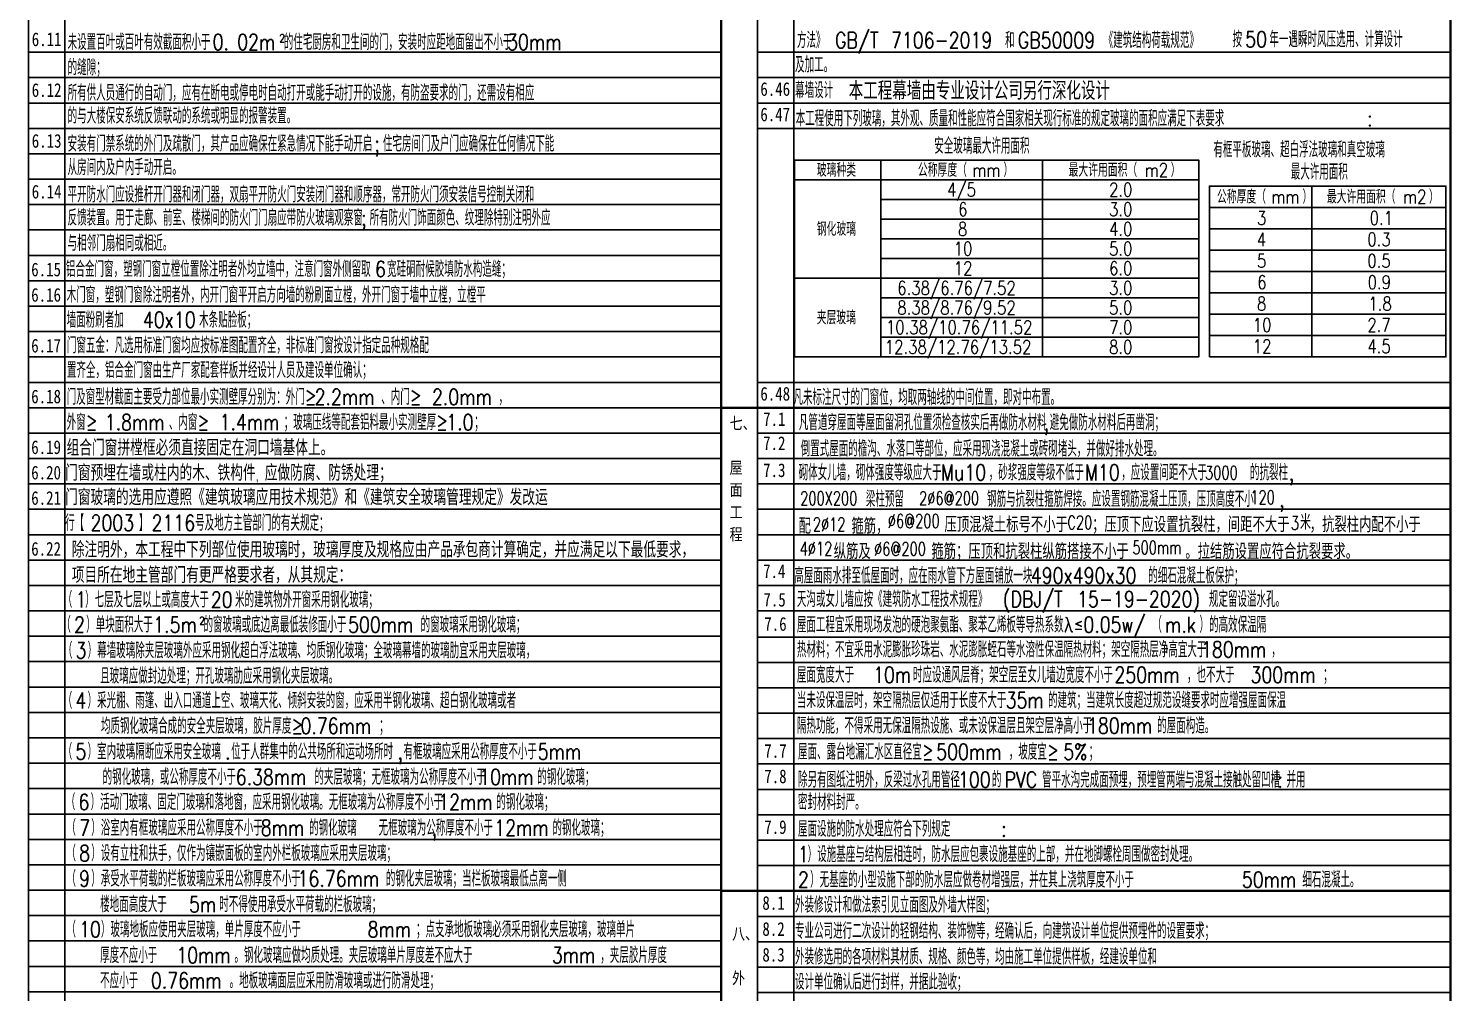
# Model space of a CAD drawing. Extents: x -1041549 to 749950, y -354245 to 17554.
# Drawn here: x -1022974 to -991599, y -137472 to -116211 of the extents above; entities that cross this region are included whole.
import ezdxf

# ---------------------------------------------------------------- set-up
doc = ezdxf.new("R2010")
doc.units = 0
doc.header["$LTSCALE"] = 1000
doc.header["$MEASUREMENT"] = 0
doc.linetypes.add('CONTINOUS', pattern=[0])
for name, color, linetype in [('PUB_TEXT', 7, 'Continuous'), ('text', 7, 'Continuous'), ('辅助线', 8, 'CONTINOUS')]:
    doc.layers.add(name, color=color, linetype=linetype)
doc.styles.add('-黑体', font='simhei.ttf', dxfattribs={"width": 0.8})
doc.styles.add('_HZTXT', font='gs_txt.shx', dxfattribs={"width": 0.8, "bigfont": 'HZTXT.shx'})
doc.styles.add('_TCH_DIM', font='SIMPLEX', dxfattribs={"bigfont": 'GBCBIG'})
doc.styles.add('hztxt', font='romand_pkpm', dxfattribs={"bigfont": 'gbcbig'})

msp = doc.modelspace()

# ---------------------------------------------------------------- linework, layer by layer
at = {"layer": 'text', "color": 4}
for points in [[(-1006085.3, -123454.8), (-997174.2, -123454.8), (-997174.2, -119114.4), (-1006085.3, -119114.4)], [(-996935.6, -123454.8), (-991724.1, -123454.8), (-991724.1, -119686.8), (-996935.6, -119686.8)]]:
    msp.add_lwpolyline(points, close=True, dxfattribs=at)
for points in [[(-1004182.6, -119114.4), (-1004182.6, -123454.8)], [(-1000620.6, -119114.4), (-1000620.6, -123454.8)], [(-1006085.3, -119548.5), (-997174.2, -119548.5)], [(-994681.4, -119686.8), (-994681.4, -123454.8)], [(-1004182.6, -119982.5), (-997174.2, -119982.5)], [(-996935.6, -120157.8), (-991724.1, -120157.8)], [(-1004182.6, -120416.5), (-997174.2, -120416.5)], [(-996935.6, -120628.8), (-991724.1, -120628.8)], [(-1004182.6, -120850.6), (-997174.2, -120850.6)], [(-996935.6, -121099.8), (-991724.1, -121099.8)], [(-1004182.6, -121284.6), (-997174.2, -121284.6)], [(-1006085.3, -121718.7), (-997174.2, -121718.7)], [(-996935.6, -121570.8), (-991724.1, -121570.8)], [(-996935.6, -122041.8), (-991724.1, -122041.8)], [(-1004182.6, -122152.7), (-997174.2, -122152.7)], [(-1004182.6, -122586.8), (-997174.2, -122586.8)], [(-996935.6, -122512.8), (-991724.1, -122512.8)], [(-996935.6, -122983.8), (-991724.1, -122983.8)], [(-1004182.6, -123020.8), (-997174.2, -123020.8)]]:
    msp.add_lwpolyline(points, dxfattribs=at)
at = {"layer": '辅助线'}
for p, q in [((-1022974.1, -158958.4), (-1022974.1, -102718.4)), ((-1022174.1, -158958.4), (-1022174.1, -102718.4)), ((-1006899.1, -158974.8), (-1006899.1, -102734.8)), ((-1006099.1, -158958.4), (-1006099.1, -102718.4)), ((-1007699.1, -116734.8), (-1022974.1, -116734.8)), ((-1006899.1, -116734.8), (-991624.1, -116734.8)), ((-1007699.1, -117294.8), (-1022974.1, -117294.8)), ((-1006899.1, -117294.8), (-991624.1, -117294.8)), ((-1007699.1, -117854.8), (-1022974.1, -117854.8)), ((-1006899.1, -117854.8), (-991624.1, -117854.8)), ((-1007699.1, -118414.8), (-1022974.1, -118414.8)), ((-1006899.1, -118414.8), (-991624.1, -118414.8)), ((-1022974.1, -118974.8), (-1007699.1, -118974.8)), ((-1022974.1, -119534.8), (-1007699.1, -119534.8)), ((-1022974.1, -120094.8), (-1007699.1, -120094.8)), ((-1022974.1, -120654.8), (-1007699.1, -120654.8)), ((-1022974.1, -121214.8), (-1007699.1, -121214.8)), ((-1022974.1, -121774.8), (-1007699.1, -121774.8)), ((-1022974.1, -122334.8), (-1007699.1, -122334.8)), ((-1022974.1, -122894.8), (-1007699.1, -122894.8)), ((-1022974.1, -123454.8), (-1007699.1, -123454.8)), ((-1022974.1, -124014.8), (-1007699.1, -124014.8)), ((-1006899.1, -124014.8), (-991624.1, -124014.8)), ((-1022974.1, -124574.8), (-1007699.1, -124574.8)), ((-1006899.1, -124574.8), (-991624.1, -124574.8)), ((-1022974.1, -125134.8), (-1007699.1, -125134.8)), ((-1006899.1, -125134.8), (-991624.1, -125134.8)), ((-1022974.1, -125694.8), (-1007699.1, -125694.8)), ((-1006899.1, -125694.8), (-991624.1, -125694.8)), ((-1022974.1, -126254.8), (-1007699.1, -126254.8)), ((-1006899.1, -126254.8), (-991624.1, -126254.8)), ((-1022974.1, -126814.8), (-1007699.1, -126814.8)), ((-1006899.1, -126814.8), (-991624.1, -126814.8)), ((-1022974.1, -127374.8), (-1007699.1, -127374.8)), ((-1006899.1, -127374.8), (-991624.1, -127374.8)), ((-1022974.1, -127934.8), (-1007699.1, -127934.8)), ((-1006899.1, -127934.8), (-991624.1, -127934.8)), ((-1022974.1, -128494.8), (-1007699.1, -128494.8)), ((-1006899.1, -128494.8), (-991624.1, -128494.8)), ((-1022974.1, -129054.8), (-1007699.1, -129054.8)), ((-1006899.1, -129054.8), (-991624.1, -129054.8)), ((-1022974.1, -129614.8), (-1007699.1, -129614.8)), ((-1006899.1, -129631.3), (-991624.1, -129631.3)), ((-1022974.1, -130174.8), (-1007699.1, -130174.8)), ((-1006899.1, -130191.3), (-991624.1, -130191.3)), ((-1022974.1, -130734.8), (-1007699.1, -130734.8)), ((-1006899.1, -130751.3), (-991624.1, -130751.3)), ((-1022974.1, -131294.8), (-1007699.1, -131294.8)), ((-991624.1, -131311.3), (-1006899.1, -131311.3)), ((-1022974.1, -131854.8), (-1007699.1, -131854.8)), ((-991624.1, -131871.3), (-1006899.1, -131871.3)), ((-1022974.1, -132414.8), (-1007699.1, -132414.8)), ((-991624.1, -132431.3), (-1006899.1, -132431.3)), ((-1022974.1, -132974.8), (-1007699.1, -132974.8)), ((-1006899.1, -132991.3), (-991624.1, -132991.3)), ((-1022974.1, -133534.8), (-1007699.1, -133534.8)), ((-1006899.1, -133551.3), (-991624.1, -133551.3)), ((-1022974.1, -134094.8), (-1007699.1, -134094.8)), ((-1006899.1, -134111.3), (-991624.1, -134111.3)), ((-1022974.1, -134654.8), (-1007699.1, -134654.8)), ((-1006899.1, -134671.3), (-991624.1, -134671.3)), ((-1022974.1, -135214.8), (-1007699.1, -135214.8)), ((-1006899.1, -135231.3), (-991624.1, -135231.3)), ((-1022974.1, -135774.8), (-1007699.1, -135774.8)), ((-1006899.1, -135791.3), (-991624.1, -135791.3)), ((-1022974.1, -136334.8), (-1007699.1, -136334.8)), ((-1006899.1, -136351.3), (-991624.1, -136351.3)), ((-1022974.1, -136894.8), (-1007699.1, -136894.8)), ((-1006899.1, -136911.3), (-991624.1, -136911.3)), ((-1022974.1, -137454.8), (-1007699.1, -137454.8)), ((-1006899.1, -137471.3), (-991624.1, -137471.3))]:
    msp.add_line(p, q, dxfattribs=at)
at = {"layer": '辅助线', "const_width": 50}
for points in [[(-1007699.1, -102718.4), (-1007699.1, -158958.4)], [(-991624.1, -102718.4), (-991624.1, -158958.4)], [(-1007699.1, -124574.8), (-991624.1, -124574.8)], [(-1007699.1, -135231.3), (-991624.1, -135231.3)]]:
    msp.add_lwpolyline(points, dxfattribs=at)

# ---------------------------------------------------------------- texts
at = {"color": 4, "style": '_TCH_DIM', "width": 0.705882}
for s, p in [('3000', (-997033.1, -126157.5)), ('200X200', (-1005959.2, -126722.5)), ('2%%c6@200', (-1003338, -126718.5)), ('120', (-996034.7, -126699.4)), ('2%%c12', (-1005680.9, -127296.7)), ('%%c6@200', (-1004028.1, -127220.4)), ('C20', (-1000068.8, -127253.3)), ('3', (-995141.4, -127266.1)), ('4%%c12', (-1005970.1, -127833.2)), ('%%c6@200', (-1004330.3, -127836.6)), ('500mm', (-998635.4, -127806.1))]:
    msp.add_text(s, height=297.5, dxfattribs=at).set_placement(p)
at = {"color": 4, "style": '_TCH_DIM'}
msp.add_text('米', height=337.6, dxfattribs=at).set_placement((-994941.4, -127266.1))
at = {"layer": 'PUB_TEXT', "style": 'hztxt', "width": 0.8}
for s, height, p in [('未设置百叶或百叶有效截面积小于', 350, (-1022111.5, -116685.9)), ('0.', 350, (-1018913.7, -116685.9)), ('02m', 350, (-1018372.6, -116685.9)), ('2', 175, (-1017439.3, -116510.9)), ('的住宅厨房和卫生间的门，安装时应距地面留出不小于', 350, (-1017346, -116685.9)), ('30mm', 350, (-1012421.7, -116685.9)), ('按', 350, (-996428.3, -116624.9)), ('50', 350, (-996148.3, -116624.9)), ('年一遇瞬时风压选用、计算设计', 350, (-995614.9, -116624.9)), ('的缝隙；', 350, (-1022111.5, -117245.9)), ('及加工。', 350, (-1006071.7, -117184.9)), ('所有供人员通行的自动门，应有在断电或停电时自动打开或能手动打开的设施，有防盗要求的门，还需设有相应', 350, (-1022111.5, -117805.9)), ('幕墙设计', 350, (-1006071.7, -117748.1)), ('的与大楼保安系统反馈联动的系统或明显的报警装置。', 350, (-1022111.5, -118310.9)), ('本工程使用下列玻璃，其外观、质量和性能应符合国家相关现行标准的规定玻璃的面积应满足下表要求', 350, (-1006059.7, -118369.1)), (':', 350, (-993459.7, -118369.1)), ('安装有门禁系统的外门及疏散门，其产品应确保在紧急情况下能手动开启', 350, (-1022111.5, -118925.9)), ('住宅房间门及户门应确保在任何情况下能', 350, (-1015160.6, -118925.9)), (';', 350, (-1015347.3, -118925.9)), ('从房间内及户内手动开启。', 350, (-1022111.5, -119446.7)), ('平开防水门应设推杆开门器和闭门器，双扇平开防火门安装闭门器和顺序器，常开防火门须安装信号控制关闭和', 350, (-1022111.5, -120045.9)), ('反馈装置。用于走廊、前室、楼梯间的防火门门扇应带防火玻璃观察窗', 350, (-1022111.5, -120559.6)), (';', 350, (-1015639.9, -120559.6)), ('所有防火门饰面颜色、纹理除特别注明外应', 350, (-1015453.2, -120559.6)), ('与相邻门扇相同或相近。', 350, (-1022111.5, -121119.6)), ('铝合金门窗，塑钢门窗立樘位置除注明者外均立墙中，注意门窗外侧留取', 350, (-1022148.2, -121691.8)), ('6', 350, (-1015333.7, -121691.8)), ('宽硅硐耐候胶填防水构造缝；', 350, (-1015067.1, -121691.8)), ('木门窗，塑钢门窗除注明者外，内开门窗平开启方向墙的粉刷面立樘，外开门窗于墙中立樘，立樘平', 350, (-1022131.6, -122260.6)), ('墙面粉刷者加', 350, (-1022131.6, -122810.9)), ('40x10', 350, (-1020451.6, -122810.9)), ('木条贴脸板；', 350, (-1019211.6, -122810.9)), ('门窗五金：凡选用标准门窗均应按标准图配置齐全，非标准门窗按设计指定品种规格配', 350, (-1022126.9, -123373.4)), ('置齐全，铝合金门窗由生产厂家配套样板并经设计人员及建设单位确认；', 350, (-1022126.9, -123920)), ('门及窗型材截面主要受力部位最小实测壁厚分别为：外门≥', 350, (-1022132.6, -124511.4)), ('2.2mm', 350, (-1016664, -124511.4)), ('、内门≥', 350, (-1015197.4, -124511.4)), ('2.0mm', 350, (-1014077.4, -124511.4)), ('凡未标注尺寸的门窗位，均取两轴线的中间位置，即对中布置。', 350, (-1006108.6, -124518.5)), ('，', 350, (-1012610.7, -124511.4)), ('外窗≥', 350, (-1022132.6, -125069.8)), ('1.8mm', 350, (-1021292.6, -125069.8)), ('、内窗≥', 350, (-1019879.3, -125069.8)), ('1.4mm', 350, (-1018759.3, -125069.8)), ('；玻璃压线等配套铝料最小实测壁厚≥', 350, (-1017345.9, -125069.8)), ('1.0', 350, (-1013761.4, -125069.8)), ('；', 350, (-1013148.1, -125069.8)), ('凡管道穿屋面等屋面留洞孔位置须检查核实后再做防水材料', 350, (-1005987.7, -125073.5)), ('避免做防水材料后再凿洞；', 350, (-1000457.9, -125073.5)), (',', 350, (-1000591.2, -125073.5)), ('倒置式屋面的檐沟、水落口等部位，应采用现浇混凝土或砖砌堵头，并做好排水处理。', 350, (-1005950.2, -125652.2)), ('砌体女儿墙，砌体强度等级应大于', 350, (-1005993.6, -126176.6)), ('，砂浆强度等级不低于', 350, (-1001802.7, -126176.6)), ('，应设置间距不大于', 350, (-998881.9, -126176.6)), ('的抗裂柱', 350, (-996043.6, -126176.6)), ('Mu10', 350, (-1002856.1, -126176.6)), ('M10', 350, (-999681.9, -126176.6)), (',', 350, (-995186.5, -126176.6)), ('梁柱预留', 350, (-1004511.9, -126762.1)), ('钢筋与抗裂柱箍筋焊接。应设置钢筋混凝土压顶，压顶高度不小', 350, (-1001839.8, -126762.1)), (',', 350, (-995397.4, -126762.1)), ('行【', 350, (-1022165.4, -127289.1)), ('2003', 350, (-1021605.4, -127289.1)), ('】', 350, (-1020538.7, -127289.1)), ('2116', 350, (-1020258.7, -127289.1)), ('号及地方主管部门的有关规定；', 350, (-1019298.7, -127289.1)), ('高屋面雨水排至低屋面时，应在雨水管下方屋面铺放一块', 350, (-1006089.6, -128451)), ('490x490x30', 350, (-1000873.2, -128451)), ('的细石混凝土板保护；', 350, (-998286.5, -128451)), ('（', 350, (-1022218, -128982.2)), ('1', 350, (-1021938, -128982.2)), ('）七层及七层以上或高度大于', 350, (-1021724.6, -128982.2)), ('20', 350, (-1018953, -128982.2)), ('米的建筑物外开窗采用钢化玻璃；', 350, (-1018419.7, -128982.2)), ('天沟或女儿墙应按《建筑防水工程技术规程》', 350, (-1006032.7, -128971)), ('(DBJ/T', 350, (-1001489.7, -128971)), ('15-19-2020)', 350, (-999855.3, -128971)), ('规定留设溢水孔。', 350, (-996948.6, -128971)), ('（', 350, (-1022249, -129533.6)), ('2', 350, (-1021969, -129533.6)), ('）单块面积大于', 350, (-1021702.3, -129533.6)), ('1.5m', 350, (-1020221.1, -129533.6)), ('2', 175, (-1019207.8, -129358.6)), ('的窗玻璃或底边离最低装修面小于', 350, (-1019114.5, -129533.6)), ('500mm', 350, (-1015927.3, -129533.6)), ('的窗玻璃采用钢化玻璃；', 350, (-1014327.3, -129533.6)), ('屋面工程宜采用现场发泡的硬泡聚氨酯、聚苯乙烯板等导热系数λ≤', 350, (-1006032.7, -129534.2)), ('0.05w/', 350, (-999715.7, -129534.2)), ('（', 350, (-998195.7, -129534.2)), ('m.k', 350, (-997915.7, -129534.2)), ('）的高效保温隔', 350, (-997155.7, -129534.2)), ('（', 350, (-1022215.8, -130102.2)), ('3', 350, (-1021935.8, -130102.2)), ('）幕墙玻璃除夹层玻璃外应采用钢化超白浮法玻璃、均质钢化玻璃；全玻璃幕墙的玻璃肋宜采用夹层玻璃，', 350, (-1021669.1, -130102.2)), ('热材料；不宜采用水泥膨胀珍珠岩、水泥膨胀蛭石等水溶性保温隔热材料；架空隔热层净高宜大于', 350, (-1006032.7, -130080.3)), ('180mm', 350, (-997121.9, -130080.3)), ('，', 350, (-995575.2, -130080.3)), ('且玻璃应做封边处理；开孔玻璃肋应采用钢化夹层玻璃。', 350, (-1021393.4, -130662.2)), ('屋面宽度大于', 350, (-1006032.7, -130640.3)), ('10m', 350, (-1004352.7, -130640.3)), ('时应设通风层脊；架空层至女儿墙边宽度不小于', 350, (-1003472.7, -130640.3)), ('250mm', 350, (-999031.1, -130640.3)), ('，也不大于', 350, (-997431.1, -130640.3)), ('300mm', 350, (-996031.1, -130640.3)), ('；', 350, (-994431.1, -130640.3)), ('（', 350, (-1022218, -131206.6)), ('）采光棚、雨篷、出入口通道上空、玻璃天花、倾斜安装的窗，应采用半钢化玻璃、超白钢化玻璃或者', 350, (-1021671.3, -131206.6)), ('当未设保温层时，架空隔热层仅适用于长度不大于', 350, (-1006032.7, -131200.3)), ('的建筑；当建筑长度超过规范设缝要求时应增强屋面保温', 350, (-1000495.5, -131200.3)), ('4', 350, (-1021938, -131206.6)), ('35m', 350, (-1001428.8, -131200.3)), ('均质钢化玻璃合成的安全夹层玻璃，胶片厚度≥', 350, (-1021376.8, -131766.6)), ('0.76mm', 350, (-1016976.5, -131766.6)), ('隔热功能，不得采用无保温隔热设施、或未设保温层且架空层净高小于', 350, (-1006032.7, -131760.3)), ('180mm', 350, (-999635.5, -131760.3)), ('的屋面构造。', 350, (-998088.9, -131760.3)), ('；', 350, (-1015243.2, -131766.6)), ('（', 350, (-1022218, -132332.2)), ('5', 350, (-1021938, -132332.2)), ('）室内玻璃隔断应采用安全玻璃', 350, (-1021671.3, -132332.2)), ('位于人群集中的公共场所和运动场所时', 350, (-1018506, -132332.2)), ('有框玻璃应采用公称厚度不小于', 350, (-1014704.8, -132332.2)), ('5mm', 350, (-1011745.8, -132332.2)), ('屋面、露台地漏汇水区直径宜≥', 350, (-1006007.9, -132336.8)), ('500mm', 350, (-1002960.3, -132336.8)), ('，坡度宜≥', 350, (-1001360.3, -132336.8)), ('5%%%', 350, (-1000158.6, -132336.8)), ('；', 350, (-999598.6, -132336.8)), ('.', 350, (-1018639.4, -132332.2)), (',', 350, (-1014838.1, -132332.2)), ('的钢化玻璃，或公称厚度不小于', 350, (-1021338.4, -132892.2)), ('6.38mm', 350, (-1018404.2, -132892.2)), ('的夹层玻璃；无框玻璃为公称厚度不小于', 350, (-1016670.9, -132892.2)), ('10mm', 350, (-1013036.4, -132892.2)), ('的钢化玻璃；', 350, (-1011756.4, -132892.2)), ('除另有图纸注明外，反梁过水孔用管径', 350, (-1006007.9, -132950.7)), ('100', 350, (-1002480, -132950.7)), ('的', 350, (-1001733.4, -132950.7)), ('PVC', 350, (-1001453.4, -132950.7)), ('管平水沟完成面预埋，预埋管两端与混凝土接触处留凹槽', 350, (-1000626.7, -132950.7)), ('并用', 350, (-995238.3, -132950.7)), (':', 350, (-995438.3, -132950.7)), ('（', 350, (-1022151, -133444.8)), ('6', 350, (-1021871, -133444.8)), ('）活动门玻璃、固定门玻璃和落地窗，应采用钢化玻璃。无框玻璃为公称厚度不小于', 350, (-1021604.3, -133444.8)), ('12mm', 350, (-1013938.7, -133444.8)), ('的钢化玻璃；', 350, (-1012658.7, -133444.8)), ('密封材料封严。', 350, (-1006007.9, -133446.5)), ('（', 350, (-1022136.7, -134013.6)), ('）浴室内有框玻璃应采用公称厚度不小于', 350, (-1021590.1, -134013.6)), ('的钢化玻璃', 350, (-1016786.8, -134013.6)), ('无框玻璃为公称厚度不小于', 350, (-1015253.5, -134013.6)), ('的钢化玻璃；', 350, (-1011422.8, -134013.6)), ('屋面设施的防水处理应符合下列规定', 350, (-1006007.9, -134036.4)), ('7', 350, (-1021856.7, -134013.6)), ('8mm', 350, (-1017853.5, -134013.6)), (',', 350, (-1014083.4, -134013.6)), ('12mm', 350, (-1012702.8, -134013.6)), (':', 350, (-1001527.9, -134036.4)), ('（', 350, (-1022136.7, -134573.6)), ('8', 350, (-1021856.7, -134573.6)), ('）设有立柱和扶手，仅作为镶嵌面板的室内外栏板玻璃应采用夹层玻璃；', 350, (-1021590.1, -134573.6)), ('1', 350, (-1006007.9, -134596.4)), ('）设施基座与结构层相连时，防水层应包裹设施基座的上部，并在地脚螺栓周围做密封处理。', 350, (-1005794.6, -134596.4)), ('（', 350, (-1022136.7, -135133.6)), ('9', 350, (-1021856.7, -135133.6)), ('）承受水平荷载的栏板玻璃应采用公称厚度不小于', 350, (-1021590.1, -135133.6)), ('16.76mm', 350, (-1017041.5, -135133.6)), ('的钢化夹层玻璃；当栏板玻璃最低点离一侧', 350, (-1015094.8, -135133.6)), ('2', 350, (-1006007.9, -135156.4)), ('）无基座的小型设施下部的防水层应做卷材增强层，并在其上浇筑厚度不小于', 350, (-1005741.3, -135156.4)), ('50mm', 350, (-996221.3, -135156.4)), ('细石混凝土。', 350, (-994887.9, -135156.4)), ('楼地面高度大于', 350, (-1021393.4, -135702.2)), ('5m', 350, (-1019433.4, -135702.2)), ('时不得使用承受水平荷载的栏板玻璃；', 350, (-1018766.8, -135702.2)), ('外装修设计和做法索引见立面图及外墙大样图；', 350, (-1006073.5, -135712.6)), ('（', 350, (-1022136.7, -136253.6)), ('10', 350, (-1021856.7, -136253.6)), ('）玻璃地板应使用夹层玻璃，单片厚度不应小于', 350, (-1021376.7, -136253.6)), ('8mm', 350, (-1015496.7, -136253.6)), ('；点支承地板玻璃必须采用钢化夹层玻璃，玻璃单片', 350, (-1014430.1, -136253.6)), ('专业公司进行二次设计的轻钢结构、装饰物等，经确认后，向建筑设计单位提供预埋件的设置要求；', 350, (-1006073.5, -136286.9)), ('厚度不应小于', 350, (-1021393.4, -136822.2)), ('10mm', 350, (-1019713.4, -136822.2)), ('。钢化玻璃应做均质处理。夹层玻璃单片厚度差不应大于', 350, (-1018433.4, -136822.2)), ('3mm', 350, (-1011433.4, -136822.2)), ('，夹层胶片厚度', 350, (-1010366.8, -136822.2)), ('外装修选用的各项材料其材质、规格、颜色等，均由施工单位提供样板，经建设单位和', 350, (-1006073.5, -136854.2)), ('不应小于', 350, (-1021393.4, -137382.2)), ('0.76mm', 350, (-1020273.4, -137382.2)), ('。地板玻璃面层应采用防滑玻璃或进行防滑处理；', 350, (-1018540.1, -137382.2)), ('设计单位确认后进行封样，并据此验收；', 350, (-1006073.5, -137410.7))]:
    msp.add_text(s, height=height, dxfattribs=at).set_placement(p)
at = {"layer": 'text', "width": 0.8}
for s, height, style, p in [('6.11', 301.69, '-黑体', (-1022901.9, -116600.1)), ('6.12', 301.69, '-黑体', (-1022901.9, -117720.1)), ('6.46', 301.69, '-黑体', (-1006838.3, -117697.1)), ('6.47', 301.69, '-黑体', (-1006838.3, -118257.1)), ('6.13', 301.69, '-黑体', (-1022901.9, -118840.1)), ('6.14', 301.69, '-黑体', (-1022901.9, -119960.1)), ('6.15', 301.69, '-黑体', (-1022913.3, -121676.2)), ('6.16', 301.69, '-黑体', (-1022913.3, -122236.2)), ('6.17', 301.69, '-黑体', (-1022913.3, -123356.2)), ('6.18', 301.69, '-黑体', (-1022913.3, -124476.2)), ('6.48', 301.69, '-黑体', (-1006838.3, -124417.1)), ('七、', 262.87, '-黑体', (-1007515.2, -125048.4)), ('7.1', 301.69, '-黑体', (-1006776.7, -124975.3)), ('6.19', 301.69, '-黑体', (-1022913.3, -125596.2)), ('组合门窗拼樘框必须直接固定在洞口墙基体上。', 350, '_HZTXT', (-1022132.6, -125631.4)), ('7.2', 301.69, '-黑体', (-1006776.7, -125506.8)), ('门窗预埋在墙或柱内的木、铁构件', 350, '_HZTXT', (-1022165.4, -126185.8)), ('应做防腐、防锈处理；', 350, '_HZTXT', (-1017764.5, -126185.8)), ('屋', 262.9, '-黑体', (-1007515.2, -126028.4)), ('7.3', 301.69, '-黑体', (-1006776.7, -126103.1)), ('6.20', 301.69, '-黑体', (-1022913.3, -126156.2)), ('6.21', 301.69, '-黑体', (-1022913.3, -126716.2)), ('门窗玻璃的选用应遵照《建筑玻璃应用技术规范》和《建筑安全玻璃管理规定》发改运', 350, '_HZTXT', (-1022165.4, -126724.6)), (',', 227.5, '_HZTXT', (-1017965.4, -126185.8)), ('面', 262.9, '-黑体', (-1007515.2, -126518.4)), ('工', 262.9, '-黑体', (-1007515.2, -127008.4)), ('配', 340, '_HZTXT', (-1005993.6, -127353.7)), ('箍筋，', 340, '_HZTXT', (-1004830.6, -127353.7)), ('压顶混凝土标号不小于', 340, '_HZTXT', (-1002777.9, -127321)), ('；压顶下应设置抗裂柱，间距不大于', 340, '_HZTXT', (-999523.4, -127321)), ('，抗裂柱内配不小于', 340, '_HZTXT', (-994725.9, -127321)), ('程', 262.9, '-黑体', (-1007515.2, -127498.4)), ('6.22', 301.69, '-黑体', (-1022913.3, -127836.2)), ('除注明外，本工程中下列部位使用玻璃时，玻璃厚度及规格应由产品承包商计算确定，并应满足以下最低要求，', 350, '_HZTXT', (-1022018, -127878.9)), ('纵筋及', 340, '_HZTXT', (-1005220.1, -127913.1)), ('箍筋；压顶和抗裂柱纵筋搭接不小于', 340, '_HZTXT', (-1003067.7, -127913.1)), ('。拉结筋设置应符合抗裂要求。', 340, '_HZTXT', (-997468.4, -127913.1)), ('项目所在地主管部门有更严格要求者，从其规定：', 350, '_HZTXT', (-1022018, -128438.9)), ('7.4', 301.69, '-黑体', (-1006776.7, -128329.1)), ('7.5', 301.69, '-黑体', (-1006770.2, -128957.9)), ('7.6', 301.69, '-黑体', (-1006751.3, -129493.9)), ('7.7', 301.69, '-黑体', (-1006751.3, -132294)), ('7.8', 301.69, '-黑体', (-1006751.3, -132854)), ('7.9', 301.69, '-黑体', (-1006751.3, -133973.9)), ('8.1', 301.69, '-黑体', (-1006793, -135646.9)), ('八、', 262.87, '-黑体', (-1007461.6, -136303.3)), ('8.2', 301.69, '-黑体', (-1006793, -136221.2)), ('8.3', 301.69, '-黑体', (-1006793, -136788.4)), ('外', 262.9, '-黑体', (-1007461.6, -137283.3))]:
    msp.add_text(s, height=height, dxfattribs=dict(at, style=style)).set_placement(p)
at = {"layer": 'text', "color": 4, "width": 0.8}
for s, height, style, p in [('方法》', 350, 'hztxt', (-1006031.2, -116644.4)), ('GB/T', 350, 'hztxt', (-1005191.2, -116644.4)), ('7106-2019', 350, 'hztxt', (-1003956.7, -116644.4)), ('和', 350, 'hztxt', (-1001442.3, -116644.4)), ('GB50009', 350, 'hztxt', (-1001162.3, -116644.4)), ('《建筑结构荷载规范》', 350, 'hztxt', (-999269, -116644.4)), ('本工程幕墙由专业设计公司另行深化设计', 400, '_HZTXT', (-1004889.8, -117785.2)), ('安全玻璃最大许用面积', 350, 'hztxt', (-1003003.3, -118974.4)), ('有框平板玻璃、超白浮法玻璃和真空玻璃', 350, 'hztxt', (-996849.9, -119056.8)), ('玻璃种类', 300, 'hztxt', (-1005592.2, -119481.4)), ('公称厚度（', 300, 'hztxt', (-1003363.4, -119481.4)), ('）', 300, 'hztxt', (-1001477.7, -119481.4)), ('最大许用面积（', 300, 'hztxt', (-1000042, -119481.4)), ('m2', 300, 'hztxt', (-998362, -119481.4)), ('）', 300, 'hztxt', (-997790.6, -119481.4)), ('最大许用面积', 350, 'hztxt', (-995144.5, -119546.8)), ('mm', 300, 'hztxt', (-1002163.4, -119481.4)), ('4/5', 300, 'hztxt', (-1002721.6, -119915.5)), ('2.0', 300, 'hztxt', (-999148.9, -119915.5)), ('公称厚度（', 300, 'hztxt', (-996770.3, -120072.3)), ('）', 300, 'hztxt', (-994884.5, -120072.3)), ('最大许用面积（', 300, 'hztxt', (-994347.3, -120072.3)), ('m2', 300, 'hztxt', (-992667.3, -120072.3)), ('）', 300, 'hztxt', (-992095.9, -120072.3)), ('6', 300, 'hztxt', (-1002475.9, -120349.5)), ('3.0', 300, 'hztxt', (-999148.9, -120349.5)), ('mm', 300, 'hztxt', (-995570.3, -120072.3)), ('钢化玻璃', 300, 'hztxt', (-1005592.2, -120783.6)), ('3', 300, 'hztxt', (-995888.5, -120543.3)), ('0.1', 300, 'hztxt', (-993402.7, -120543.3)), ('8', 300, 'hztxt', (-1002481.6, -120783.6)), ('4.0', 300, 'hztxt', (-999148.9, -120783.6)), ('4', 300, 'hztxt', (-995894.2, -121014.3)), ('0.3', 300, 'hztxt', (-993454.2, -121014.3)), ('10', 300, 'hztxt', (-1002573.1, -121217.6)), ('5.0', 300, 'hztxt', (-999148.9, -121217.6)), ('12', 300, 'hztxt', (-1002573.1, -121651.7)), ('6.0', 300, 'hztxt', (-999148.9, -121651.7)), ('5', 300, 'hztxt', (-995888.5, -121485.3)), ('0.5', 300, 'hztxt', (-993454.2, -121485.3)), ('6.38/6.76/7.52', 300, 'hztxt', (-1003818.8, -122085.7)), ('6', 300, 'hztxt', (-995882.8, -121956.3)), ('0.9', 300, 'hztxt', (-993448.4, -121956.3)), ('3.0', 300, 'hztxt', (-999148.9, -122085.7)), ('8.38/8.76/9.52', 300, 'hztxt', (-1003818.8, -122519.7)), ('5.0', 300, 'hztxt', (-999148.9, -122519.7)), ('8', 300, 'hztxt', (-995888.5, -122427.3)), ('1.8', 300, 'hztxt', (-993431.3, -122427.3)), ('夹层玻璃', 300, 'hztxt', (-1005595.1, -122736.8)), ('10.38/10.76/11.52', 300, 'hztxt', (-1004070.2, -122953.8)), ('7.0', 300, 'hztxt', (-999148.9, -122953.8)), ('10', 300, 'hztxt', (-995979.9, -122898.3)), ('2.7', 300, 'hztxt', (-993454.2, -122898.3)), ('12.38/12.76/13.52', 300, 'hztxt', (-1004093.1, -123387.8)), ('8.0', 300, 'hztxt', (-999148.9, -123387.8)), ('12', 300, 'hztxt', (-995979.9, -123369.3)), ('4.5', 300, 'hztxt', (-993454.2, -123369.3))]:
    msp.add_text(s, height=height, dxfattribs=dict(at, style=style)).set_placement(p)

doc.saveas('drawing.dxf')
